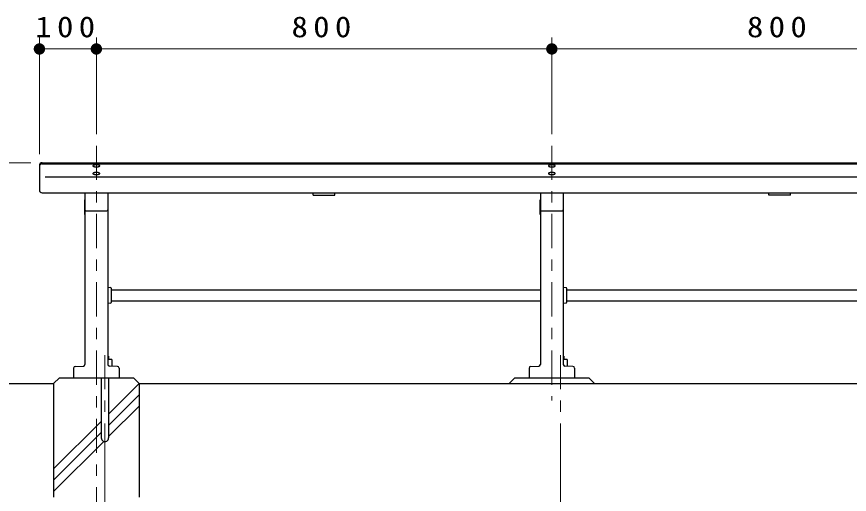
# Model space of a CAD drawing. Units: millimetres on the paper, scale 1:20. Extents: x -365 to 10, y -38 to 257.
# Drawn here: x -302.2 to -229.1, y 104.1 to 146.1 of the extents above; entities that cross this region are included whole.
import ezdxf

# ---------------------------------------------------------------- set-up
doc = ezdxf.new("R2010")
doc.units = ezdxf.units.MM
doc.linetypes.add('USER2', pattern=[6, 3, -1, 1, -1])
doc.layers.add('LY_1', color=7, linetype='Continuous', lineweight=25)
doc.styles.add('ＭＳ ゴシック', font='')
doc.styles.get('ＭＳ ゴシック').set_extended_font_data('MS Gothic')

# ---------------------------------------------------------------- blocks, each defined once
blk = doc.blocks.new('filled_dot')
at = {"color": 0, "linetype": 'Continuous', "lineweight": -2, "const_width": 1.25}
blk.add_lwpolyline([(-0.625, 0, 1), (0.625, 0, 1)], format="xyb", close=True, dxfattribs=at)

msp = doc.modelspace()

# ---------------------------------------------------------------- linework, layer by layer
at = {"layer": 'LY_1', "lineweight": 13}
for p, q in [((-300.217, 134), (-300.217, 144.25)), ((-295.217, 135.75), (-295.217, 144.25)), ((-255.217, 135.75), (-255.217, 144.25)), ((-300.217, 143.25), (-295.217, 143.25)), ((-295.217, 143.25), (-255.217, 143.25)), ((-255.217, 143.25), (-215.217, 143.25)), ((-300.967, 133.25), (-324.467, 133.25)), ((-298.967, 106.347), (-294.785, 110.53)), ((-294.467, 110.353), (-294.467, 87.853)), ((-254.467, 110.353), (-254.467, 87.853)), ((-298.967, 105.357), (-294.785, 109.54)), ((-298.967, 104.367), (-294.567, 108.768))]:
    msp.add_line(p, q, dxfattribs=at)
at = {"layer": 'LY_1', "linetype": 'USER2', "lineweight": 13}
for p, q in [((-295.217, 134.75), (-295.217, 97.1)), ((-255.217, 134.75), (-255.217, 112.353)), ((-294.467, 116.353), (-294.467, 111.353)), ((-254.467, 116.353), (-254.467, 111.353)), ((-294.467, 115.791), (-294.467, 114.168))]:
    msp.add_line(p, q, dxfattribs=at)
at = {"layer": 'LY_1', "color": 4}
for p, q in [((-299.967, 133.25), (-210.467, 133.25)), ((-299.967, 133.149), (-210.467, 133.149)), ((-300.217, 133), (-300.217, 130.865)), ((-299.967, 130.615), (-210.467, 130.615)), ((-296.217, 130.615), (-296.217, 115.537)), ((-294.217, 130.615), (-294.217, 115.537)), ((-256.217, 130.615), (-256.217, 115.537)), ((-254.217, 130.615), (-254.217, 115.537)), ((-296.267, 129.978), (-296.217, 130.003)), ((-296.267, 129.978), (-296.267, 128.728)), ((-256.267, 129.978), (-256.217, 130.003)), ((-256.267, 129.978), (-256.267, 128.728)), ((-296.267, 128.728), (-296.217, 128.703)), ((-296.142, 129.028), (-294.292, 129.028)), ((-256.267, 128.728), (-256.217, 128.703)), ((-256.142, 129.028), (-254.292, 129.028)), ((-294.217, 122.31), (-293.962, 122.283)), ((-293.917, 122.233), (-293.917, 120.973)), ((-254.217, 122.31), (-253.962, 122.283)), ((-253.917, 122.233), (-253.917, 120.973)), ((-293.917, 122.081), (-256.217, 122.081)), ((-253.917, 122.081), (-216.517, 122.081)), ((-293.962, 120.923), (-294.217, 120.897)), ((-293.917, 121.126), (-256.217, 121.126)), ((-253.962, 120.923), (-254.217, 120.897)), ((-253.917, 121.126), (-216.517, 121.126)), ((-297.217, 115.209), (-297.217, 114.353)), ((-297.073, 115.359), (-296.361, 115.387)), ((-293.361, 115.359), (-294.073, 115.387)), ((-293.217, 115.209), (-293.217, 114.353)), ((-257.217, 115.209), (-257.217, 114.353)), ((-257.073, 115.359), (-256.361, 115.387)), ((-253.361, 115.359), (-254.073, 115.387)), ((-253.217, 115.209), (-253.217, 114.353)), ((-298.467, 114.353), (-298.967, 113.853)), ((-298.467, 114.353), (-291.967, 114.353)), ((-291.967, 114.353), (-291.467, 113.853)), ((-258.467, 114.353), (-258.967, 113.853)), ((-258.467, 114.353), (-251.967, 114.353)), ((-251.967, 114.353), (-251.467, 113.853)), ((-303.967, 113.853), (-298.967, 113.853)), ((-298.967, 113.853), (-298.967, 103.853)), ((-291.467, 113.853), (-206.467, 113.853)), ((-291.467, 113.853), (-291.467, 103.853))]:
    msp.add_line(p, q, dxfattribs=at)
at = {"layer": 'LY_1'}
for p, q in [((-299.717, 132.009), (-210.717, 132.009)), ((-276.167, 130.39), (-276.167, 130.615)), ((-276.167, 130.39), (-274.267, 130.39)), ((-274.267, 130.39), (-274.267, 130.615)), ((-236.167, 130.39), (-236.167, 130.615)), ((-234.267, 130.39), (-236.167, 130.39)), ((-234.267, 130.39), (-234.267, 130.615)), ((-294.15, 116.252), (-294.217, 116.252)), ((-293.862, 115.968), (-294.217, 115.968)), ((-294.15, 116.252), (-294.15, 115.968)), ((-293.862, 115.968), (-293.862, 115.353)), ((-254.15, 116.252), (-254.217, 116.252)), ((-253.862, 115.968), (-254.217, 115.968)), ((-254.15, 116.252), (-254.15, 115.968)), ((-253.862, 115.968), (-253.862, 115.353)), ((-294.785, 114.353), (-294.785, 109.069)), ((-294.15, 114.353), (-294.15, 109.069)), ((-294.15, 111.164), (-291.467, 113.847)), ((-294.15, 110.175), (-291.467, 112.857)), ((-294.15, 109.185), (-291.467, 111.867))]:
    msp.add_line(p, q, dxfattribs=at)
at = {"layer": 'LY_1', "color": 4}
for points in [[(-294.917, 132.977), (-294.919, 132.985), (-294.922, 132.993), (-294.928, 133), (-294.935, 133.008), (-294.945, 133.015), (-294.958, 133.022), (-294.972, 133.028), (-294.988, 133.034), (-295.005, 133.04), (-295.025, 133.045), (-295.045, 133.05), (-295.067, 133.054), (-295.091, 133.058), (-295.115, 133.061), (-295.14, 133.063), (-295.165, 133.065), (-295.191, 133.066), (-295.217, 133.066), (-295.244, 133.066), (-295.269, 133.065), (-295.295, 133.063), (-295.32, 133.061), (-295.344, 133.058), (-295.367, 133.054), (-295.389, 133.05), (-295.41, 133.045), (-295.43, 133.04), (-295.447, 133.034), (-295.463, 133.028), (-295.477, 133.022), (-295.489, 133.015), (-295.499, 133.008), (-295.507, 133), (-295.513, 132.993), (-295.516, 132.985), (-295.517, 132.977), (-295.516, 132.969), (-295.513, 132.961), (-295.507, 132.954), (-295.499, 132.946), (-295.489, 132.939), (-295.477, 132.932), (-295.463, 132.926), (-295.447, 132.92), (-295.43, 132.914), (-295.41, 132.909), (-295.389, 132.904), (-295.367, 132.9), (-295.344, 132.896), (-295.32, 132.893), (-295.295, 132.891), (-295.269, 132.889), (-295.244, 132.888), (-295.217, 132.888), (-295.191, 132.888), (-295.165, 132.889), (-295.14, 132.891), (-295.115, 132.893), (-295.091, 132.896), (-295.067, 132.9), (-295.045, 132.904), (-295.025, 132.909), (-295.005, 132.914), (-294.988, 132.92), (-294.972, 132.926), (-294.958, 132.932), (-294.945, 132.939), (-294.935, 132.946), (-294.928, 132.954), (-294.922, 132.961), (-294.919, 132.969)], [(-294.917, 132.307), (-294.919, 132.315), (-294.922, 132.322), (-294.928, 132.33), (-294.935, 132.338), (-294.945, 132.345), (-294.958, 132.352), (-294.972, 132.358), (-294.988, 132.364), (-295.005, 132.37), (-295.025, 132.375), (-295.045, 132.38), (-295.067, 132.384), (-295.091, 132.388), (-295.115, 132.391), (-295.14, 132.393), (-295.165, 132.395), (-295.191, 132.396), (-295.217, 132.396), (-295.244, 132.396), (-295.269, 132.395), (-295.295, 132.393), (-295.32, 132.391), (-295.344, 132.388), (-295.367, 132.384), (-295.389, 132.38), (-295.41, 132.375), (-295.43, 132.37), (-295.447, 132.364), (-295.463, 132.358), (-295.477, 132.352), (-295.489, 132.345), (-295.499, 132.338), (-295.507, 132.33), (-295.513, 132.322), (-295.516, 132.315), (-295.517, 132.307), (-295.516, 132.299), (-295.513, 132.291), (-295.507, 132.284), (-295.499, 132.276), (-295.489, 132.269), (-295.477, 132.262), (-295.463, 132.256), (-295.447, 132.25), (-295.43, 132.244), (-295.41, 132.239), (-295.389, 132.234), (-295.367, 132.23), (-295.344, 132.226), (-295.32, 132.223), (-295.295, 132.221), (-295.269, 132.219), (-295.244, 132.218), (-295.217, 132.218), (-295.191, 132.218), (-295.165, 132.219), (-295.14, 132.221), (-295.115, 132.223), (-295.091, 132.226), (-295.067, 132.23), (-295.045, 132.234), (-295.025, 132.239), (-295.005, 132.244), (-294.988, 132.25), (-294.972, 132.256), (-294.958, 132.262), (-294.945, 132.269), (-294.935, 132.276), (-294.928, 132.284), (-294.922, 132.291), (-294.919, 132.299)], [(-254.917, 132.977), (-254.919, 132.985), (-254.922, 132.993), (-254.928, 133), (-254.935, 133.008), (-254.945, 133.015), (-254.958, 133.022), (-254.972, 133.028), (-254.988, 133.034), (-255.005, 133.04), (-255.025, 133.045), (-255.045, 133.05), (-255.067, 133.054), (-255.091, 133.058), (-255.115, 133.061), (-255.14, 133.063), (-255.165, 133.065), (-255.191, 133.066), (-255.217, 133.066), (-255.244, 133.066), (-255.269, 133.065), (-255.295, 133.063), (-255.32, 133.061), (-255.344, 133.058), (-255.367, 133.054), (-255.389, 133.05), (-255.41, 133.045), (-255.429, 133.04), (-255.447, 133.034), (-255.463, 133.028), (-255.477, 133.022), (-255.489, 133.015), (-255.499, 133.008), (-255.507, 133), (-255.513, 132.993), (-255.516, 132.985), (-255.517, 132.977), (-255.516, 132.969), (-255.513, 132.961), (-255.507, 132.954), (-255.499, 132.946), (-255.489, 132.939), (-255.477, 132.932), (-255.463, 132.926), (-255.447, 132.92), (-255.429, 132.914), (-255.41, 132.909), (-255.389, 132.904), (-255.367, 132.9), (-255.344, 132.896), (-255.32, 132.893), (-255.295, 132.891), (-255.269, 132.889), (-255.244, 132.888), (-255.217, 132.888), (-255.191, 132.888), (-255.165, 132.889), (-255.14, 132.891), (-255.115, 132.893), (-255.091, 132.896), (-255.067, 132.9), (-255.045, 132.904), (-255.025, 132.909), (-255.005, 132.914), (-254.988, 132.92), (-254.972, 132.926), (-254.958, 132.932), (-254.945, 132.939), (-254.935, 132.946), (-254.928, 132.954), (-254.922, 132.961), (-254.919, 132.969)], [(-254.917, 132.307), (-254.919, 132.315), (-254.922, 132.322), (-254.928, 132.33), (-254.935, 132.338), (-254.945, 132.345), (-254.958, 132.352), (-254.972, 132.358), (-254.988, 132.364), (-255.005, 132.37), (-255.025, 132.375), (-255.045, 132.38), (-255.067, 132.384), (-255.091, 132.388), (-255.115, 132.391), (-255.14, 132.393), (-255.165, 132.395), (-255.191, 132.396), (-255.217, 132.396), (-255.244, 132.396), (-255.269, 132.395), (-255.295, 132.393), (-255.32, 132.391), (-255.344, 132.388), (-255.367, 132.384), (-255.389, 132.38), (-255.41, 132.375), (-255.429, 132.37), (-255.447, 132.364), (-255.463, 132.358), (-255.477, 132.352), (-255.489, 132.345), (-255.499, 132.338), (-255.507, 132.33), (-255.513, 132.322), (-255.516, 132.315), (-255.517, 132.307), (-255.516, 132.299), (-255.513, 132.291), (-255.507, 132.284), (-255.499, 132.276), (-255.489, 132.269), (-255.477, 132.262), (-255.463, 132.256), (-255.447, 132.25), (-255.429, 132.244), (-255.41, 132.239), (-255.389, 132.234), (-255.367, 132.23), (-255.344, 132.226), (-255.32, 132.223), (-255.295, 132.221), (-255.269, 132.219), (-255.244, 132.218), (-255.217, 132.218), (-255.191, 132.218), (-255.165, 132.219), (-255.14, 132.221), (-255.115, 132.223), (-255.091, 132.226), (-255.067, 132.23), (-255.045, 132.234), (-255.025, 132.239), (-255.005, 132.244), (-254.988, 132.25), (-254.972, 132.256), (-254.958, 132.262), (-254.945, 132.269), (-254.935, 132.276), (-254.928, 132.284), (-254.922, 132.291), (-254.919, 132.299)]]:
    msp.add_lwpolyline(points, close=True, dxfattribs=at)
for centre, radius, start, end in [((-299.967, 133), 0.25, 89.99998, 179.99996), ((-299.967, 132.899), 0.25, 89.99998, 179.99996), ((-299.967, 130.865), 0.25, 179.99998, 270.00002), ((-296.142, 129.103), 0.075, 179.99998, 270.00002), ((-294.292, 129.103), 0.075, 270.00002, 0), ((-256.142, 129.103), 0.075, 179.99998, 270.00002), ((-254.292, 129.103), 0.075, 270.00002, 0), ((-293.967, 122.233), 0.05, 0, 83.99155), ((-253.967, 122.233), 0.05, 0, 83.99155), ((-293.967, 120.973), 0.05, 276.00845, 0), ((-253.967, 120.973), 0.05, 276.00845, 0), ((-297.067, 115.209), 0.15, 92.29005, 179.99996), ((-296.367, 115.537), 0.15, 272.29, 0), ((-294.067, 115.537), 0.15, 179.99996, 267.70997), ((-293.367, 115.209), 0.15, 0, 87.70991), ((-257.067, 115.209), 0.15, 92.29005, 179.99996), ((-256.367, 115.537), 0.15, 272.29, 0), ((-254.067, 115.537), 0.15, 179.99996, 267.70997), ((-253.367, 115.209), 0.15, 0, 87.70991)]:
    msp.add_arc(centre, radius, start, end, dxfattribs=at)
at = {"layer": 'LY_1'}
msp.add_arc((-294.467, 109.069), 0.318, 179.99998, 0, dxfattribs=at)

# ---------------------------------------------------------------- block references
at = {"layer": 'LY_1', "lineweight": 13, "xscale": 0.4, "yscale": 0.4}
msp.add_blockref('filled_dot', (-300.217, 143.25), dxfattribs=at)
at = {"layer": 'LY_1', "lineweight": 13, "xscale": 0.4, "yscale": 0.4, "rotation": 180}
for p in [(-295.217, 143.25), (-255.217, 143.25)]:
    msp.add_blockref('filled_dot', p, dxfattribs=at)

# ---------------------------------------------------------------- texts
at = {"layer": 'LY_1', "char_height": 1.833, "attachment_point": 8, "style": 'ＭＳ ゴシック'}
for s, insert in [('\\T1.33;\\W1.15;100', (-297.717, 144.25)), ('\\T1.33;\\W1.15;800', (-275.217, 144.25)), ('\\T1.33;\\W1.15;800', (-235.217, 144.25))]:
    msp.add_mtext(s, dxfattribs=dict(at, insert=insert))

doc.saveas('drawing.dxf')
